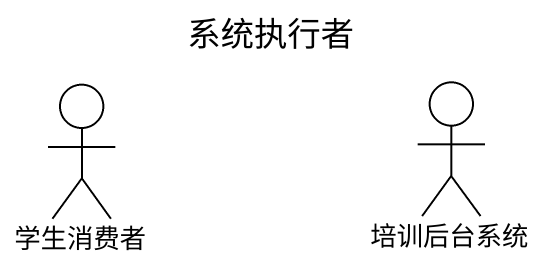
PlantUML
@startuml
title 系统执行者
actor 学生消费者
actor 培训后台系统
@enduml
